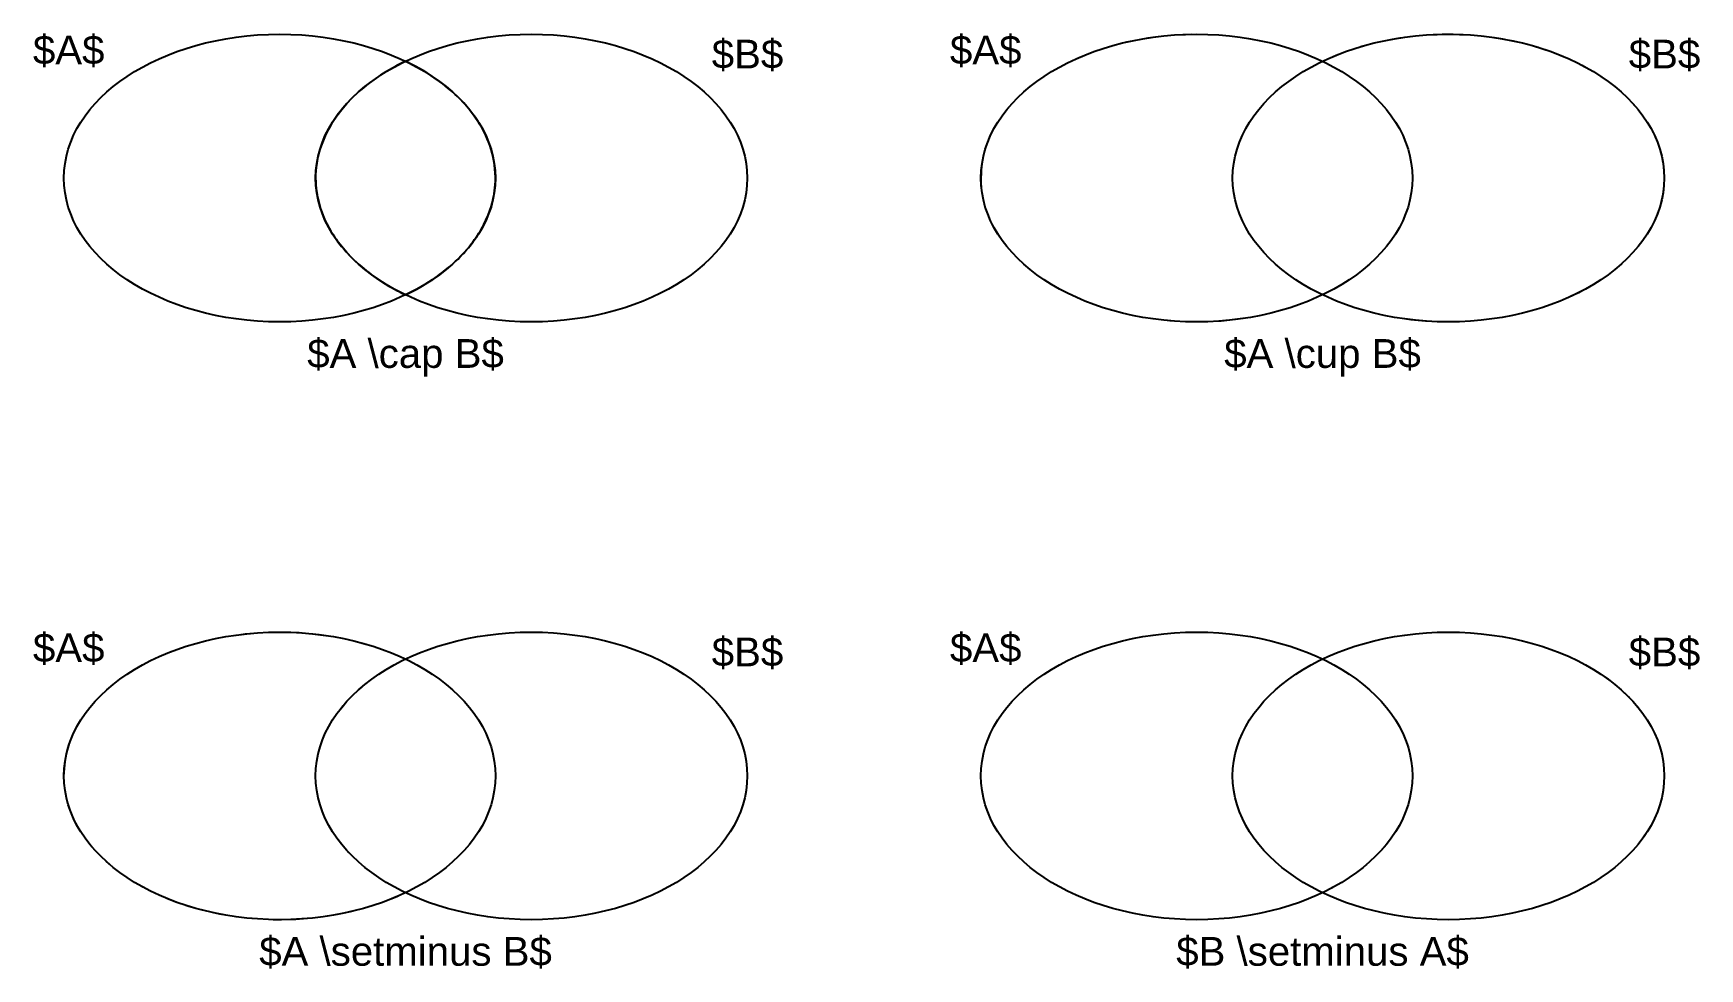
# Model space of a CAD drawing. Header units: inches. Extents: x 29 to 1187, y 100 to 751.
import ezdxf
from ezdxf.enums import TextEntityAlignment as Align

# ---------------------------------------------------------------- set-up
doc = ezdxf.new("R2010")
doc.units = ezdxf.units.IN
doc.header["$MEASUREMENT"] = 0
doc.styles.get("Standard").update_dxf_attribs({"font": 'arial.ttf'})

msp = doc.modelspace()

# ---------------------------------------------------------------- linework, layer by layer
at = {"color": 253, "lineweight": 0}
for points in [[(925, 731.2), (914, 736), (904.2, 739.6), (897.1, 741.8), (891, 743.4), (881.8, 745.5), (873.8, 747), (867, 748), (859.8, 748.9), (851.5, 749.6), (844.5, 749.9), (833.9, 750), (827.9, 749.8), (820.2, 749.3), (810.8, 748.4), (803.5, 747.4), (799, 746.6), (788.8, 744.6), (780.8, 742.6), (773.5, 740.4), (764.3, 737.3), (756, 734), (747.5, 730), (740.9, 726.5), (734.9, 722.9), (731.2, 720.5), (727.1, 717.7), (721.6, 713.5), (718.5, 710.9), (713.7, 706.4), (710.4, 703.1), (707.2, 699.6), (703.6, 695.1), (699.3, 688.9), (695.9, 682.9), (693.9, 679), (691.1, 671.9), (688.9, 663.9), (687.8, 655.8), (687.6, 647.4), (687.9, 642.4), (689.3, 634.7), (690.5, 630), (692.3, 624.9), (694.5, 619.7), (696.7, 615.6), (699.9, 610.2), (704.4, 603.9), (708.3, 599.2), (713, 594.2), (717.6, 589.9), (721.3, 586.7), (726.8, 582.5), (731.1, 579.5), (736, 576.4), (742.6, 572.5), (747.5, 570), (757, 565.6), (763.3, 563.1), (770.8, 560.4), (776, 558.8), (784.2, 556.5), (792.1, 554.7), (799.2, 553.3), (804.2, 552.5), (813.2, 551.3), (818.9, 550.8), (829.8, 550.1), (835.8, 550), (842.8, 550.1), (848.3, 550.3), (854.5, 550.6), (864.6, 551.6), (869.8, 552.3), (877.5, 553.6), (883.4, 554.8), (890.7, 556.5), (897.2, 558.3), (903.3, 560.1), (909.1, 562.1), (914, 564), (921, 566.9), (925, 568.8), (933.2, 565.1), (939.4, 562.7), (943, 561.4), (946.4, 560.2), (950.9, 558.8), (956.7, 557.2), (963.3, 555.5), (968.4, 554.4), (974, 553.3), (981.9, 552.1), (986.4, 551.5), (991.5, 551), (996.5, 550.6), (1002.3, 550.2), (1006.3, 550.1), (1011.4, 550), (1017.7, 550.1), (1022.3, 550.2), (1026.5, 550.4), (1032.1, 550.9), (1035, 551.1), (1038.8, 551.6), (1042.2, 552), (1046.5, 552.6), (1050.9, 553.3), (1057.4, 554.6), (1063.1, 555.9), (1066.7, 556.7), (1070.2, 557.7), (1073.7, 558.7), (1077.6, 559.9), (1081.3, 561.1), (1084.6, 562.3), (1089.2, 564), (1092.3, 565.3), (1096.2, 567), (1099.3, 568.4), (1103.1, 570.3), (1106, 571.8), (1109.6, 573.8), (1113.1, 575.8), (1116.8, 578.1), (1119.5, 579.9), (1122.1, 581.8), (1123.9, 583), (1127.3, 585.6), (1129.2, 587.2), (1131.2, 588.9), (1133.2, 590.6), (1135.6, 592.8), (1137.1, 594.4), (1139.4, 596.6), (1141.6, 599.1), (1143, 600.7), (1144.8, 602.8), (1146.8, 605.4), (1147.9, 607), (1149.9, 609.8), (1151.8, 612.9), (1152.9, 614.7), (1154.1, 617), (1155.1, 619.1), (1156.4, 621.7), (1157.7, 624.8), (1158.6, 627.5), (1159.4, 629.7), (1160.5, 633.6), (1161.2, 636.8), (1161.6, 638.9), (1162, 642.2), (1162.3, 644.6), (1162.5, 647.7), (1162.5, 651.4), (1162.3, 654.8), (1162, 657.8), (1161.8, 659.8), (1161.4, 662), (1161.1, 663.7), (1160.6, 665.7), (1160, 668), (1159.2, 670.8), (1158.1, 674), (1157.4, 675.9), (1156.3, 678.5), (1155.2, 680.9), (1154.5, 682.3), (1153, 685.1), (1151.5, 687.6), (1150, 690), (1148.9, 691.7), (1147.4, 693.7), (1146, 695.6), (1144.1, 698), (1142.1, 700.3), (1140.8, 701.9), (1139.4, 703.3), (1137.5, 705.3), (1135, 707.7), (1132.6, 709.9), (1130, 712.1), (1126.9, 714.7), (1125, 716.2), (1122, 718.4), (1119.5, 720.1), (1117, 721.8), (1113.7, 723.8), (1111.4, 725.2), (1108.3, 726.9), (1105.4, 728.5), (1103.2, 729.6), (1101.2, 730.6), (1098.4, 732), (1095.6, 733.3), (1092.8, 734.5), (1089.9, 735.7), (1087.9, 736.4), (1085, 737.5), (1083.1, 738.2), (1080, 739.3), (1077.5, 740.1), (1075.1, 740.9), (1072.6, 741.6), (1069.3, 742.6), (1067.1, 743.1), (1065, 743.7), (1063.2, 744.1), (1060.8, 744.7), (1057.7, 745.3), (1053.6, 746.2), (1050.3, 746.8), (1047.5, 747.2), (1044.5, 747.7), (1040.8, 748.2), (1037.4, 748.6), (1034.8, 748.9), (1032, 749.1), (1029, 749.4), (1025.8, 749.6), (1022.8, 749.8), (1018.7, 749.9), (1015.9, 750), (1012.3, 750), (1008.1, 750), (1005.5, 749.9), (1002, 749.8), (998.6, 749.6), (995.5, 749.4), (991, 749), (988.8, 748.7), (985.6, 748.4), (982.7, 748), (978.7, 747.4), (975.9, 747), (973.4, 746.5), (967.5, 745.4), (967.5, 745.4), (965.3, 744.9), (961.6, 744.1), (958.4, 743.3), (955.8, 742.6), (952.2, 741.6), (949.6, 740.8), (946.8, 739.9), (943.9, 738.9), (940.8, 737.8), (938.9, 737.1), (935.4, 735.8), (932.1, 734.4), (930.4, 733.7), (927.6, 732.4)], [(287.5, 315.5), (283.1, 317.5), (277.6, 319.8), (272.6, 321.8), (269.1, 323), (263.4, 324.9), (258.7, 326.3), (254.7, 327.4), (245.2, 329.6), (241, 330.5), (233.9, 331.7), (227.4, 332.6), (223.1, 333.1), (217.7, 333.6), (213.5, 333.9), (206.6, 334.2), (201.8, 334.3), (196.4, 334.2), (190.4, 334.1), (186.2, 333.8), (182.5, 333.6), (176, 333), (169.9, 332.2), (166.9, 331.8), (162.3, 331.1), (156.6, 330), (153.3, 329.3), (150.7, 328.7), (147.1, 327.8), (141.5, 326.4), (136.6, 324.9), (131.7, 323.3), (124.4, 320.7), (119.6, 318.7), (115.6, 316.9), (110.8, 314.7), (108.1, 313.3), (103.9, 311), (99.9, 308.7), (95.6, 306.1), (91.6, 303.4), (88.5, 301.1), (86, 299.3), (83.3, 297.1), (81.1, 295.2), (78.2, 292.6), (74.9, 289.4), (72.6, 287), (70.6, 284.9), (68.6, 282.6), (65.1, 278), (65.1, 278), (62.2, 273.8), (60.1, 270.4), (57.5, 265.6), (55.9, 262.1), (53.9, 256.8), (52.4, 252), (51.7, 249.5), (50.8, 244.4), (50.1, 236.9), (50, 233.9), (50.1, 230.1), (50.5, 226.3), (51, 222.6), (51.8, 218.8), (52.5, 216.2), (53.8, 212), (55, 208.7), (56.8, 204.5), (58.2, 201.6), (60.3, 197.8), (61.4, 196), (63.9, 192.2), (66, 189.4), (69.9, 184.5), (73.1, 181), (75.2, 178.8), (79.2, 175), (81.1, 173.3), (85.8, 169.4), (89.4, 166.7), (93.1, 164.1), (95, 162.9), (97.7, 161.2), (100.6, 159.4), (104.8, 157), (108, 155.3), (111.3, 153.6), (114.3, 152.2), (117.8, 150.6), (121.3, 149.1), (124.1, 148), (127.7, 146.6), (132, 145.1), (136.7, 143.6), (140.9, 142.4), (145.1, 141.2), (150.3, 139.9), (153.1, 139.3), (158.1, 138.2), (162.6, 137.4), (166.9, 136.7), (171.7, 136.1), (175.4, 135.6), (180.7, 135.1), (185.2, 134.8), (192.3, 134.4), (195.4, 134.3), (201.3, 134.3), (206, 134.4), (211.2, 134.5), (216.5, 134.9), (222.3, 135.4), (228.2, 136.1), (233.2, 136.8), (240.1, 137.9), (244.8, 138.8), (249.3, 139.8), (253.7, 140.9), (258.7, 142.3), (265.2, 144.2), (268.8, 145.4), (273.9, 147.3), (277.5, 148.6), (281.6, 150.3), (284.3, 151.6), (287.5, 153), (284.7, 154.4), (281.1, 156.3), (279.3, 157.3), (277.9, 158.1), (275.7, 159.3), (272.5, 161.2), (269.9, 162.9), (266.6, 165.1), (264.8, 166.4), (261.6, 168.8), (259.4, 170.6), (256.7, 172.8), (253.4, 175.7), (251, 178), (248.2, 180.8), (245.3, 184.1), (243, 186.8), (240.5, 190), (238.3, 193), (236.7, 195.5), (234.2, 199.7), (233, 202.1), (231.7, 204.8), (229.9, 208.8), (228.8, 212), (227.8, 214.9), (226.6, 219.5), (226, 222.6), (225.6, 225.1), (225.2, 229.2), (225, 232.4), (225, 235.4), (225.2, 238.9), (225.4, 241.8), (226, 245.6), (226.9, 250), (227.8, 253.4), (228.6, 256.1), (230, 260.4), (231.4, 263.2), (232.8, 266.1), (234.2, 268.7), (235.7, 271.3), (237.7, 274.5), (239.4, 277), (241.1, 279.4), (244.2, 283.2), (246.3, 285.6), (248.7, 288.2), (251.9, 291.4), (254.4, 293.7), (257.1, 296.1), (259.3, 297.9), (262.5, 300.4), (265.3, 302.5), (268.2, 304.5), (270.4, 306), (273.2, 307.7), (276.8, 309.9), (280.6, 312), (283.1, 313.3), (285.5, 314.5)], [(925, 315.5), (929.4, 317.5), (934.9, 319.8), (939.9, 321.8), (943.4, 323), (949.1, 324.9), (953.8, 326.3), (957.8, 327.4), (967.3, 329.6), (971.5, 330.5), (978.6, 331.7), (985.1, 332.6), (989.4, 333.1), (994.8, 333.6), (999, 333.9), (1005.9, 334.2), (1010.7, 334.3), (1016.1, 334.2), (1022.1, 334.1), (1026.3, 333.8), (1030, 333.6), (1036.5, 333), (1042.6, 332.2), (1045.6, 331.8), (1050.2, 331.1), (1055.9, 330), (1059.2, 329.3), (1061.8, 328.7), (1065.4, 327.8), (1071, 326.4), (1075.9, 324.9), (1080.8, 323.3), (1088.1, 320.7), (1092.9, 318.7), (1096.9, 316.9), (1101.7, 314.7), (1104.4, 313.3), (1108.6, 311), (1112.6, 308.7), (1116.9, 306.1), (1120.9, 303.4), (1124, 301.1), (1126.5, 299.3), (1129.2, 297.1), (1131.4, 295.2), (1134.3, 292.6), (1137.6, 289.4), (1139.9, 287), (1141.9, 284.9), (1143.9, 282.6), (1147.4, 278), (1147.4, 278), (1150.3, 273.8), (1152.4, 270.4), (1155, 265.6), (1156.6, 262.1), (1158.6, 256.8), (1160.1, 252), (1160.8, 249.5), (1161.7, 244.4), (1162.4, 236.9), (1162.5, 233.9), (1162.4, 230.1), (1162, 226.3), (1161.5, 222.6), (1160.7, 218.8), (1160, 216.2), (1158.7, 212), (1157.5, 208.7), (1155.7, 204.5), (1154.3, 201.6), (1152.2, 197.8), (1151.1, 196), (1148.6, 192.2), (1146.5, 189.4), (1142.6, 184.5), (1139.4, 181), (1137.3, 178.8), (1133.3, 175), (1131.4, 173.3), (1126.7, 169.4), (1123.1, 166.7), (1119.4, 164.1), (1117.5, 162.9), (1114.8, 161.2), (1111.9, 159.4), (1107.7, 157), (1104.5, 155.3), (1101.2, 153.6), (1098.2, 152.2), (1094.7, 150.6), (1091.2, 149.1), (1088.4, 148), (1084.8, 146.6), (1080.5, 145.1), (1075.8, 143.6), (1071.6, 142.4), (1067.4, 141.2), (1062.2, 139.9), (1059.4, 139.3), (1054.4, 138.2), (1049.9, 137.4), (1045.6, 136.7), (1040.8, 136.1), (1037.1, 135.6), (1031.8, 135.1), (1027.3, 134.8), (1020.2, 134.4), (1017.1, 134.3), (1011.2, 134.3), (1006.5, 134.4), (1001.3, 134.5), (996, 134.9), (990.2, 135.4), (984.3, 136.1), (979.3, 136.8), (972.4, 137.9), (967.7, 138.8), (963.2, 139.8), (958.8, 140.9), (953.8, 142.3), (947.3, 144.2), (943.7, 145.4), (938.6, 147.3), (935, 148.6), (930.9, 150.3), (928.2, 151.6), (925, 153), (927.8, 154.4), (931.4, 156.3), (933.2, 157.3), (934.6, 158.1), (936.8, 159.3), (940, 161.2), (942.6, 162.9), (945.9, 165.1), (947.7, 166.4), (950.9, 168.8), (953.1, 170.6), (955.8, 172.8), (959.1, 175.7), (961.5, 178), (964.3, 180.8), (967.2, 184.1), (969.5, 186.8), (972, 190), (974.2, 193), (975.8, 195.5), (978.3, 199.7), (979.5, 202.1), (980.8, 204.8), (982.6, 208.8), (983.7, 212), (984.7, 214.9), (985.9, 219.5), (986.5, 222.6), (986.9, 225.1), (987.3, 229.2), (987.5, 232.4), (987.5, 235.4), (987.3, 238.9), (987.1, 241.8), (986.5, 245.6), (985.6, 250), (984.7, 253.4), (983.9, 256.1), (982.5, 260.4), (981.1, 263.2), (979.7, 266.1), (978.3, 268.7), (976.8, 271.3), (974.8, 274.5), (973.1, 277), (971.4, 279.4), (968.3, 283.2), (966.2, 285.6), (963.8, 288.2), (960.6, 291.4), (958.1, 293.7), (955.4, 296.1), (953.2, 297.9), (950, 300.4), (947.2, 302.5), (944.3, 304.5), (942.1, 306), (939.3, 307.7), (935.7, 309.9), (931.9, 312), (929.4, 313.3), (927, 314.5)]]:
    msp.add_lwpolyline(points, close=True, dxfattribs=at)
msp.add_lwpolyline([(287.5, 731.2), (285.2, 730.1), (283.7, 729.4), (282, 728.5), (280.1, 727.4), (278.4, 726.5), (276.4, 725.3), (273.7, 723.8), (272, 722.7), (270.2, 721.5), (267.4, 719.7), (264.7, 717.8), (262.8, 716.4), (260.2, 714.3), (258.3, 712.8), (256, 710.8), (253.5, 708.6), (250.9, 706.2), (249.3, 704.6), (246.7, 701.8), (245.2, 700.2), (243.7, 698.4), (242.2, 696.5), (240.7, 694.6), (239.3, 692.6), (237.8, 690.4), (236.3, 688.1), (235, 685.8), (233.7, 683.6), (232.8, 681.8), (231.6, 679.3), (230.6, 677), (229.7, 674.7), (228.9, 672.5), (228, 669.9), (227.5, 668.2), (226.6, 664.7), (226.1, 662.2), (225.8, 660.1), (225.4, 657.6), (225.2, 654.7), (225, 652.4), (225, 650.3), (225.1, 647.1), (225.2, 645.3), (225.4, 642.7), (225.8, 640), (226.3, 636.6), (226.9, 634.3), (227.6, 631.6), (228.5, 628.7), (229.3, 626.2), (230.2, 623.8), (231.2, 621.5), (232.1, 619.6), (232.9, 618.1), (234.4, 615.1), (235.6, 613.1), (236.9, 611), (238.1, 609.2), (239.3, 607.4), (240.5, 605.7), (241.9, 603.8), (243.1, 602.4), (245, 600.1), (246.2, 598.8), (248.8, 596), (250.2, 594.5), (252.6, 592.2), (254.6, 590.4), (256.9, 588.4), (260.4, 585.5), (261.7, 584.5), (263.6, 583), (266.5, 581), (268.7, 579.4), (270.8, 578), (273.4, 576.4), (276, 574.9), (278.2, 573.6), (281.5, 571.8), (283.1, 571), (285, 570), (286.4, 569.3), (287.5, 568.8), (290.2, 570.1), (292.5, 571.3), (295.4, 572.8), (297, 573.7), (299.2, 575), (301.2, 576.2), (303.1, 577.4), (306.4, 579.5), (308.1, 580.7), (309.7, 581.8), (311.2, 582.9), (312.8, 584.1), (313.9, 585), (316.5, 587), (318.4, 588.6), (320.3, 590.3), (322.3, 592.1), (324, 593.7), (325.8, 595.6), (327.7, 597.5), (329.2, 599.2), (331.2, 601.5), (333.1, 603.9), (334.3, 605.5), (335.5, 607.2), (336.8, 609), (338.5, 611.6), (339.6, 613.4), (341, 615.8), (342, 617.7), (343.4, 620.6), (344.9, 624.1), (346.1, 627.4), (347, 630), (347.7, 632.5), (348.5, 635.8), (349.1, 638.9), (349.4, 641.4), (349.7, 643.3), (349.9, 645.6), (350, 647.6), (350, 650.6), (349.9, 653.6), (349.7, 656.2), (349.4, 659.2), (348.9, 662), (348.5, 664.3), (347.7, 667.4), (347, 669.8), (346, 672.8), (345.2, 675.2), (344.3, 677.3), (343.3, 679.6), (342.1, 682), (341.2, 683.7), (340.2, 685.6), (339, 687.5), (337.9, 689.3), (336.1, 692.1), (334.3, 694.5), (332.3, 697.1), (330.1, 699.8), (328, 702.2), (325.5, 704.8), (323.6, 706.6), (322, 708.2), (319.2, 710.7), (316.9, 712.6), (315.1, 714.1), (313.4, 715.4), (311.2, 717.1), (309.1, 718.6), (305, 721.4), (302.3, 723.1), (299.7, 724.7), (297.3, 726.1), (294.7, 727.6), (292.8, 728.5), (291, 729.5), (289.3, 730.4)], close=True)
for centre in [(200, 650), (375, 650), (837.5, 650), (1012.5, 650), (200, 234.3), (375, 234.3), (837.5, 234.3), (1012.5, 234.3)]:
    msp.add_ellipse(centre, major_axis=(150, 0), ratio=0.666667)

# ---------------------------------------------------------------- texts
for p in [(78.2, 723.1), (715.7, 723.1), (78.2, 307.4), (715.7, 307.4)]:
    msp.add_text('$A$', height=20).set_placement(p, align=Align.BOTTOM_RIGHT)
for p in [(500.4, 720.2), (1137.9, 720.2), (500.4, 304.5), (1137.9, 304.5)]:
    msp.add_text('$B$', height=20).set_placement(p, align=Align.BOTTOM_LEFT)
for s, p in [('$A \\cap B$', (287.5, 538)), ('$A \\cup B$', (925, 538)), ('$A \\setminus B$', (287.5, 122.3)), ('$B \\setminus A$', (925, 122.3))]:
    msp.add_text(s, height=20).set_placement(p, align=Align.TOP_CENTER)

doc.saveas('drawing.dxf')
